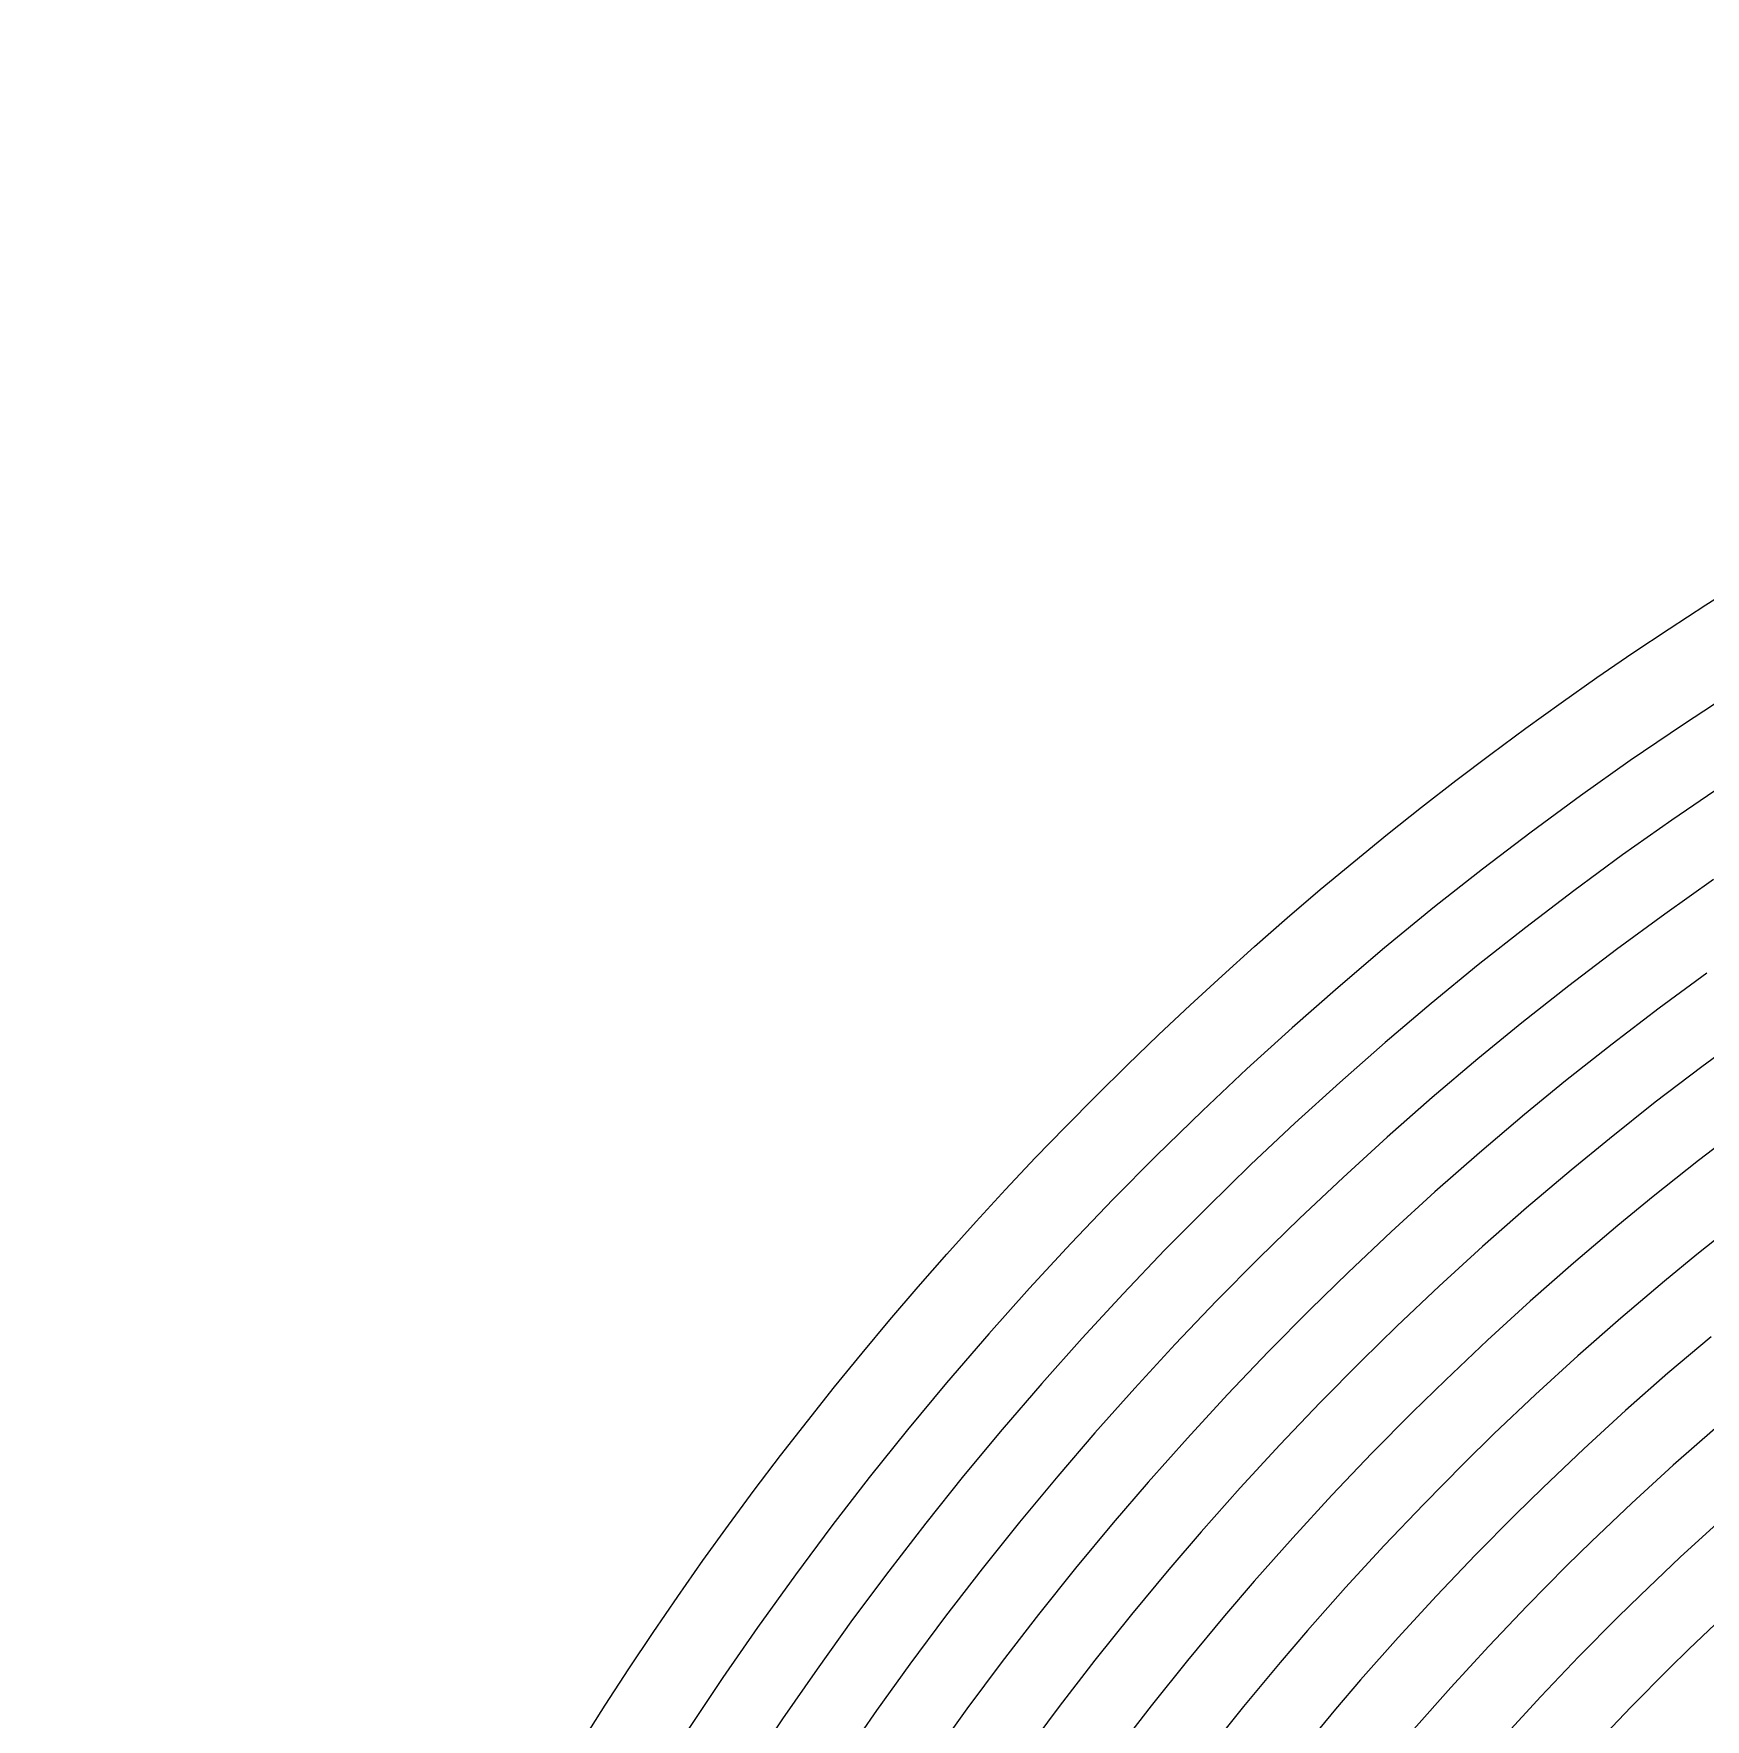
# Model space of a CAD drawing. Header units: inches. Extents: x -5.5 to 5.5, y -5.5 to 5.5.
# Drawn here: x -5.5 to -2.965, y 2.943 to 5.5 of the extents above; entities that cross this region are included whole.
import ezdxf

# ---------------------------------------------------------------- set-up
doc = ezdxf.new("R2010")
doc.units = ezdxf.units.IN
doc.header["$MEASUREMENT"] = 0
doc.linetypes.add('Continuous2', pattern=[0])
doc.layers.add('Unnamed Level 1', color=1, linetype='Continuous')

msp = doc.modelspace()

# ---------------------------------------------------------------- linework, layer by layer
at = {"layer": 'Unnamed Level 1', "color": 4, "linetype": 'Continuous2', "lineweight": -3}
for p, q in [((-2.9208, 4.5033), (-2.9983, 4.4524)), ((-2.9983, 4.4524), (-3.0791, 4.3974)), ((-3.0791, 4.3974), (-3.1547, 4.3438)), ((-2.94, 4.3591), (-3.016, 4.3073)), ((-3.1547, 4.3438), (-3.2294, 4.289)), ((-3.016, 4.3073), (-3.0908, 4.2543)), ((-3.2294, 4.289), (-3.3031, 4.2328)), ((-3.0908, 4.2543), (-3.1647, 4.2)), ((-3.3031, 4.2328), (-3.3759, 4.1754)), ((-3.1647, 4.2), (-3.2377, 4.1443)), ((-2.9529, 4.2172), (-3.0269, 4.1647)), ((-3.3759, 4.1754), (-3.4516, 4.1134)), ((-3.2377, 4.1443), (-3.3097, 4.0875)), ((-3.0269, 4.1647), (-3.1, 4.111)), ((-3.4516, 4.1134), (-3.5223, 4.0535)), ((-3.1, 4.111), (-3.1722, 4.0559)), ((-3.3097, 4.0875), (-3.3809, 4.0292)), ((-2.963, 4.0752), (-3.0354, 4.022)), ((-3.5223, 4.0535), (-3.5919, 3.9923)), ((-3.1722, 4.0559), (-3.2434, 3.9996)), ((-3.3809, 4.0292), (-3.4508, 3.9699)), ((-3.0354, 4.022), (-3.1067, 3.9675)), ((-3.5919, 3.9923), (-3.6605, 3.93)), ((-3.2434, 3.9996), (-3.3102, 3.9449)), ((-3.4508, 3.9699), (-3.5197, 3.9093)), ((-3.1067, 3.9675), (-3.1771, 3.9117)), ((-2.8991, 3.9856), (-2.9707, 3.933)), ((-3.3102, 3.9449), (-3.3794, 3.8862)), ((-3.6605, 3.93), (-3.728, 3.8664)), ((-2.9707, 3.933), (-3.0412, 3.8791)), ((-3.5197, 3.9093), (-3.5876, 3.8475)), ((-3.1771, 3.9117), (-3.2395, 3.8607)), ((-3.728, 3.8664), (-3.798, 3.798)), ((-3.3794, 3.8862), (-3.4475, 3.8263)), ((-3.0412, 3.8791), (-3.1108, 3.8239)), ((-3.5876, 3.8475), (-3.6544, 3.7846)), ((-3.2395, 3.8607), (-3.3079, 3.8026)), ((-2.9059, 3.844), (-2.9757, 3.7907)), ((-3.4475, 3.8263), (-3.5147, 3.7651)), ((-3.1108, 3.8239), (-3.1688, 3.7764)), ((-3.798, 3.798), (-3.8632, 3.7322)), ((-3.6544, 3.7846), (-3.7203, 3.7203)), ((-3.3079, 3.8026), (-3.3754, 3.7433)), ((-2.9757, 3.7907), (-3.0445, 3.7361)), ((-3.5147, 3.7651), (-3.5807, 3.7028)), ((-3.1688, 3.7764), (-3.2365, 3.7189)), ((-3.3754, 3.7433), (-3.4417, 3.6828)), ((-3.0445, 3.7361), (-3.0981, 3.6921)), ((-3.8632, 3.7322), (-3.9273, 3.6651)), ((-3.7203, 3.7203), (-3.7848, 3.6551)), ((-3.2365, 3.7189), (-3.3031, 3.6603)), ((-3.5807, 3.7028), (-3.6425, 3.6425)), ((-3.4417, 3.6828), (-3.507, 3.6211)), ((-3.0981, 3.6921), (-3.165, 3.6353)), ((-2.9101, 3.7023), (-2.9781, 3.6483)), ((-3.9273, 3.6651), (-3.9902, 3.597)), ((-3.3031, 3.6603), (-3.3688, 3.6004)), ((-3.7848, 3.6551), (-3.8481, 3.5887)), ((-3.6425, 3.6425), (-3.7063, 3.578)), ((-3.165, 3.6353), (-3.2309, 3.5773)), ((-2.9781, 3.6483), (-3.0274, 3.6079)), ((-3.507, 3.6211), (-3.5647, 3.5647)), ((-3.0274, 3.6079), (-3.0935, 3.5517)), ((-3.9902, 3.597), (-4.0519, 3.5278)), ((-3.8481, 3.5887), (-3.9104, 3.5213)), ((-3.3688, 3.6004), (-3.4333, 3.5394)), ((-3.7063, 3.578), (-3.769, 3.5123)), ((-3.5647, 3.5647), (-3.6278, 3.5009)), ((-3.2309, 3.5773), (-3.2958, 3.5181)), ((-3.4333, 3.5394), (-3.4869, 3.4869)), ((-3.0935, 3.5517), (-3.1587, 3.4943)), ((-4.0519, 3.5278), (-4.1158, 3.4536)), ((-3.9104, 3.5213), (-3.9714, 3.4527)), ((-3.769, 3.5123), (-3.8306, 3.4455)), ((-3.2958, 3.5181), (-3.3595, 3.4577)), ((-2.9566, 3.5236), (-3.022, 3.4681)), ((-3.6278, 3.5009), (-3.6899, 3.4359)), ((-3.4869, 3.4869), (-3.5494, 3.4238)), ((-3.1587, 3.4943), (-3.2228, 3.4358)), ((-4.1158, 3.4536), (-4.175, 3.3822)), ((-3.9714, 3.4527), (-4.0315, 3.3828)), ((-3.3595, 3.4577), (-3.4091, 3.4091)), ((-3.022, 3.4681), (-3.0864, 3.4114)), ((-3.8306, 3.4455), (-3.8909, 3.3777)), ((-3.6899, 3.4359), (-3.7507, 3.3698)), ((-3.2228, 3.4358), (-3.2858, 3.376)), ((-3.5494, 3.4238), (-3.6107, 3.3595)), ((-3.4091, 3.4091), (-3.4709, 3.3467)), ((-3.0864, 3.4114), (-3.1497, 3.3535)), ((-4.175, 3.3822), (-4.233, 3.3099)), ((-4.0315, 3.3828), (-4.0901, 3.3123)), ((-3.8909, 3.3777), (-3.9473, 3.3121)), ((-3.2858, 3.376), (-3.3314, 3.3314)), ((-2.9505, 3.3845), (-3.0141, 3.3285)), ((-3.7507, 3.3698), (-3.8104, 3.3027)), ((-3.6107, 3.3595), (-3.6708, 3.2942)), ((-3.1497, 3.3535), (-3.2119, 3.2944)), ((-3.4709, 3.3467), (-3.5315, 3.2832)), ((-3.3314, 3.3314), (-3.3924, 3.2696)), ((-3.0141, 3.3285), (-3.0766, 3.2712)), ((-4.233, 3.3099), (-4.2897, 3.2365)), ((-4.0901, 3.3123), (-4.1475, 3.2406)), ((-3.9473, 3.3121), (-4.0052, 3.2423)), ((-3.8104, 3.3027), (-3.863, 3.2414)), ((-3.6708, 3.2942), (-3.7298, 3.2277)), ((-3.5315, 3.2832), (-3.591, 3.2185)), ((-3.2119, 3.2944), (-3.2536, 3.2536)), ((-3.3924, 3.2696), (-3.4523, 3.2068)), ((-3.2536, 3.2536), (-3.3139, 3.1926)), ((-3.0766, 3.2712), (-3.1381, 3.2128)), ((-4.2897, 3.2365), (-4.3451, 3.1622)), ((-4.1475, 3.2406), (-4.2036, 3.168)), ((-4.0052, 3.2423), (-4.062, 3.1714)), ((-3.863, 3.2414), (-3.9203, 3.1723)), ((-3.7298, 3.2277), (-3.7787, 3.1707)), ((-2.9418, 3.2455), (-3.0035, 3.189)), ((-3.591, 3.2185), (-3.6492, 3.1528)), ((-3.4523, 3.2068), (-3.511, 3.1429)), ((-3.1381, 3.2128), (-3.1758, 3.1758)), ((-4.062, 3.1714), (-4.1175, 3.0995)), ((-3.9203, 3.1723), (-3.9765, 3.1022)), ((-3.7787, 3.1707), (-3.8354, 3.1024)), ((-3.3139, 3.1926), (-3.3731, 3.1305)), ((-3.1758, 3.1758), (-3.2354, 3.1155)), ((-3.0035, 3.189), (-3.0642, 3.1312)), ((-4.3451, 3.1622), (-4.4024, 3.0826)), ((-4.2036, 3.168), (-4.2584, 3.0944)), ((-3.6492, 3.1528), (-3.6945, 3.1)), ((-3.511, 3.1429), (-3.5686, 3.0778)), ((-3.3731, 3.1305), (-3.4311, 3.0672)), ((-3.0642, 3.1312), (-3.098, 3.098)), ((-4.2584, 3.0944), (-4.3123, 3.0195)), ((-4.1175, 3.0995), (-4.1717, 3.0267)), ((-3.9765, 3.1022), (-4.0313, 3.0311)), ((-3.8354, 3.1024), (-3.8909, 3.033)), ((-3.6945, 3.1), (-3.7505, 3.0324)), ((-3.2354, 3.1155), (-3.2938, 3.0542)), ((-3.098, 3.098), (-3.1569, 3.0385)), ((-2.9304, 3.1068), (-2.9902, 3.0497)), ((-4.4024, 3.0826), (-4.4551, 3.0064)), ((-3.5686, 3.0778), (-3.6102, 3.0293)), ((-3.4311, 3.0672), (-3.488, 3.0029)), ((-3.2938, 3.0542), (-3.3511, 2.9917)), ((-2.9902, 3.0497), (-3.0202, 3.0202)), ((-4.3123, 3.0195), (-4.3645, 2.944)), ((-4.1717, 3.0267), (-4.2222, 2.9564)), ((-4.0313, 3.0311), (-4.0849, 2.959)), ((-3.8909, 3.033), (-3.9452, 2.9626)), ((-3.7505, 3.0324), (-3.8054, 2.9638)), ((-3.6102, 3.0293), (-3.6656, 2.9625)), ((-3.1569, 3.0385), (-3.2146, 2.9779)), ((-3.0202, 3.0202), (-3.0783, 2.9615)), ((-4.4551, 3.0064), (-4.5066, 2.9292)), ((-3.488, 3.0029), (-3.5259, 2.9586)), ((-3.3511, 2.9917), (-3.4073, 2.9281)), ((-3.2146, 2.9779), (-3.2712, 2.9161)), ((-4.3645, 2.944), (-4.4154, 2.8677)), ((-4.2222, 2.9564), (-4.2738, 2.8817)), ((-4.0849, 2.959), (-4.1321, 2.8933)), ((-3.9452, 2.9626), (-3.9981, 2.8913)), ((-3.8054, 2.9638), (-3.859, 2.8942)), ((-3.6656, 2.9625), (-3.7198, 2.8947)), ((-3.5259, 2.9586), (-3.5807, 2.8926)), ((-3.0783, 2.9615), (-3.1353, 2.9016))]:
    msp.add_line(p, q, dxfattribs=at)
msp.add_circle((0, 0), 5.5, dxfattribs=at)

doc.saveas('drawing.dxf')
